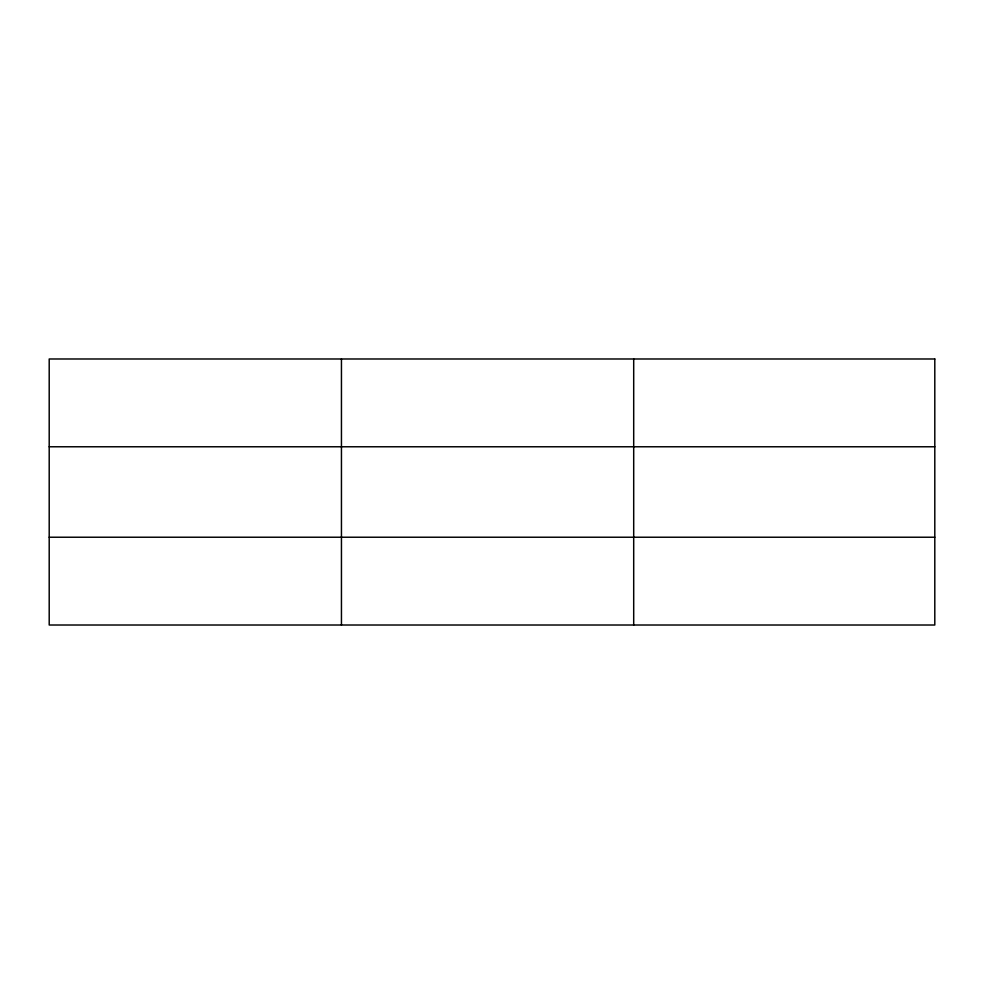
<?xml version="1.0" encoding="UTF-8"?>
<svg xmlns="http://www.w3.org/2000/svg" width="984" height="984" viewBox="0 0 984 984"><rect width="100%" height="100%" fill="white"/><g stroke="black" fill="none" stroke-linecap="round" stroke-linejoin="round"><path stroke-width="1.48" d="M341.448 358.988L341.448 625.012M633.696 358.988L633.696 625.012M49.2 446.773L934.8 446.773M49.2 537.227L934.8 537.227M934.8 358.988L934.8 625.012L49.2 625.012L49.2 358.988L934.8 358.988"/></g></svg>
